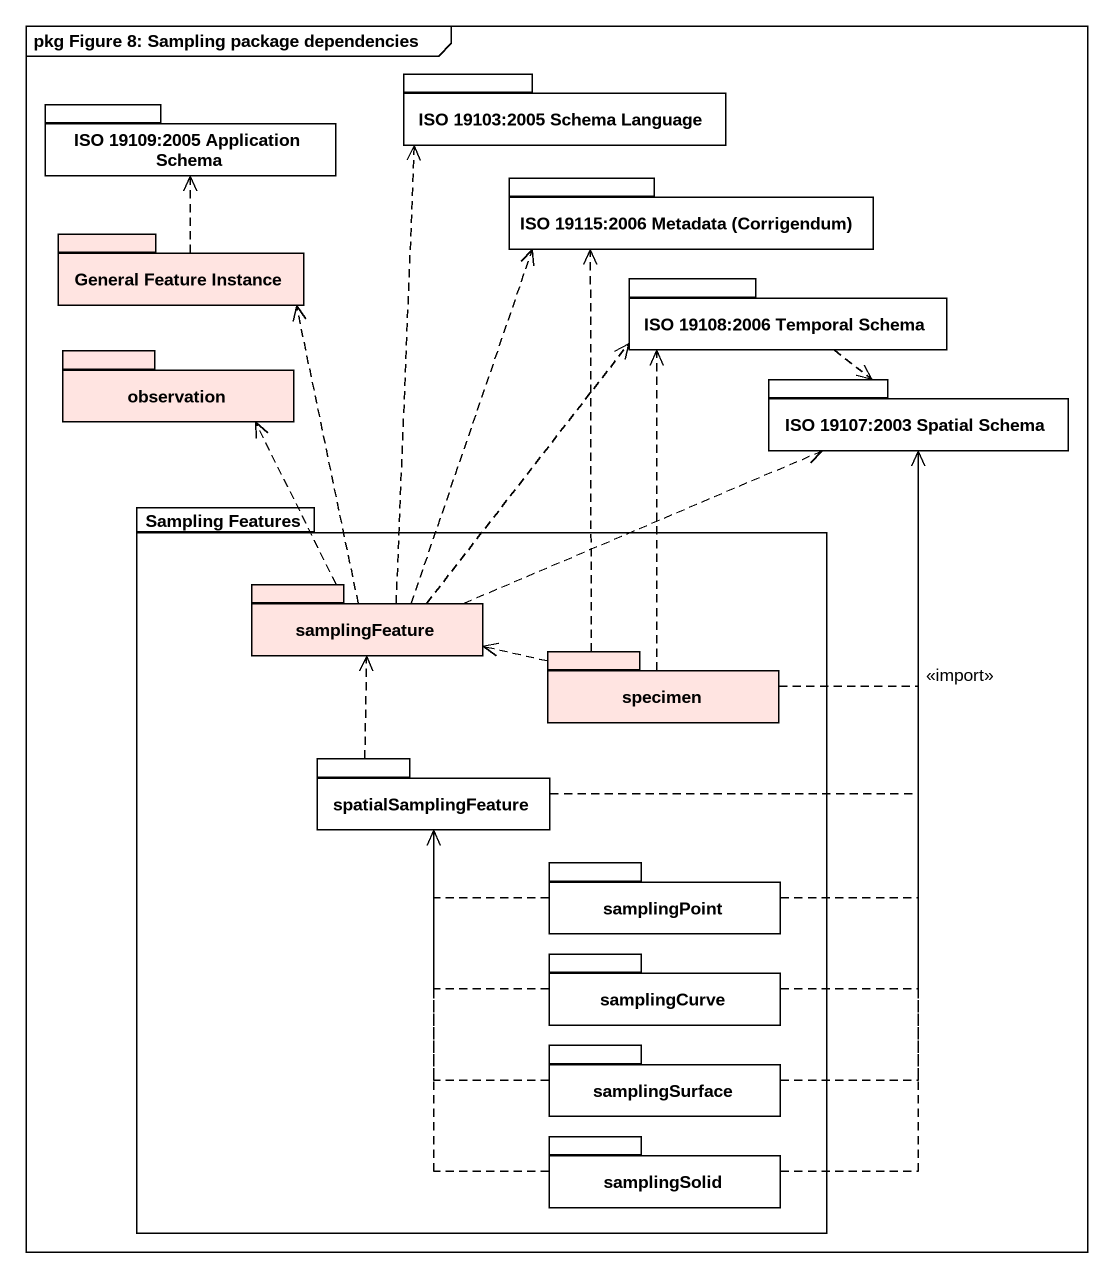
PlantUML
@startuml
mainframe pkg Figure 8: Sampling package dependencies
package "ISO 19103:2005 Schema Language" as ISO_19103_2005_Schema {
}
package "ISO 19109:2005 Application Schema" as ISO_19109_2005_Application {
}
package "ISO 19115:2006 Metadata (Corrigendum)" as ISO_19115_2006_Metadata {
}
package "General Feature Instance" as General_Feature_Instance #FFE4E1 {
}
package "ISO 19108:2006 Temporal Schema" as ISO_19108_2006_Temporal {
}
package observation #FFE4E1 {
}
package "ISO 19107:2003 Spatial Schema" as ISO_19107_2003_Spatial {
}
package "Sampling Features" as Sampling_Features #FFFFFF {
  package samplingFeature #FFE4E1 {
  }
  package specimen #FFE4E1 {
  }
  package spatialSamplingFeature {
  }
  package samplingPoint {
  }
  package samplingCurve {
  }
  package samplingSurface {
  }
  package samplingSolid {
  }
}
General_Feature_Instance .up.> ISO_19109_2005_Application
ISO_19108_2006_Temporal ..> ISO_19107_2003_Spatial
samplingFeature .up.> ISO_19103_2005_Schema
samplingFeature .up.> ISO_19115_2006_Metadata
samplingFeature .up.> General_Feature_Instance
samplingFeature .up.> ISO_19108_2006_Temporal
samplingFeature .up.> observation
samplingFeature .right.> ISO_19107_2003_Spatial
specimen .up.> ISO_19115_2006_Metadata
specimen .up.> ISO_19108_2006_Temporal
specimen .up.> ISO_19107_2003_Spatial
specimen .left.> samplingFeature
spatialSamplingFeature .up.> ISO_19107_2003_Spatial
spatialSamplingFeature .up.> samplingFeature
samplingPoint .up.> ISO_19107_2003_Spatial : <<import>>
samplingPoint .left.> spatialSamplingFeature
samplingCurve .up.> ISO_19107_2003_Spatial
samplingCurve .up.> spatialSamplingFeature
samplingSurface .up.> ISO_19107_2003_Spatial
samplingSurface .up.> spatialSamplingFeature
samplingSolid .up.> ISO_19107_2003_Spatial
samplingSolid .up.> spatialSamplingFeature
@enduml
